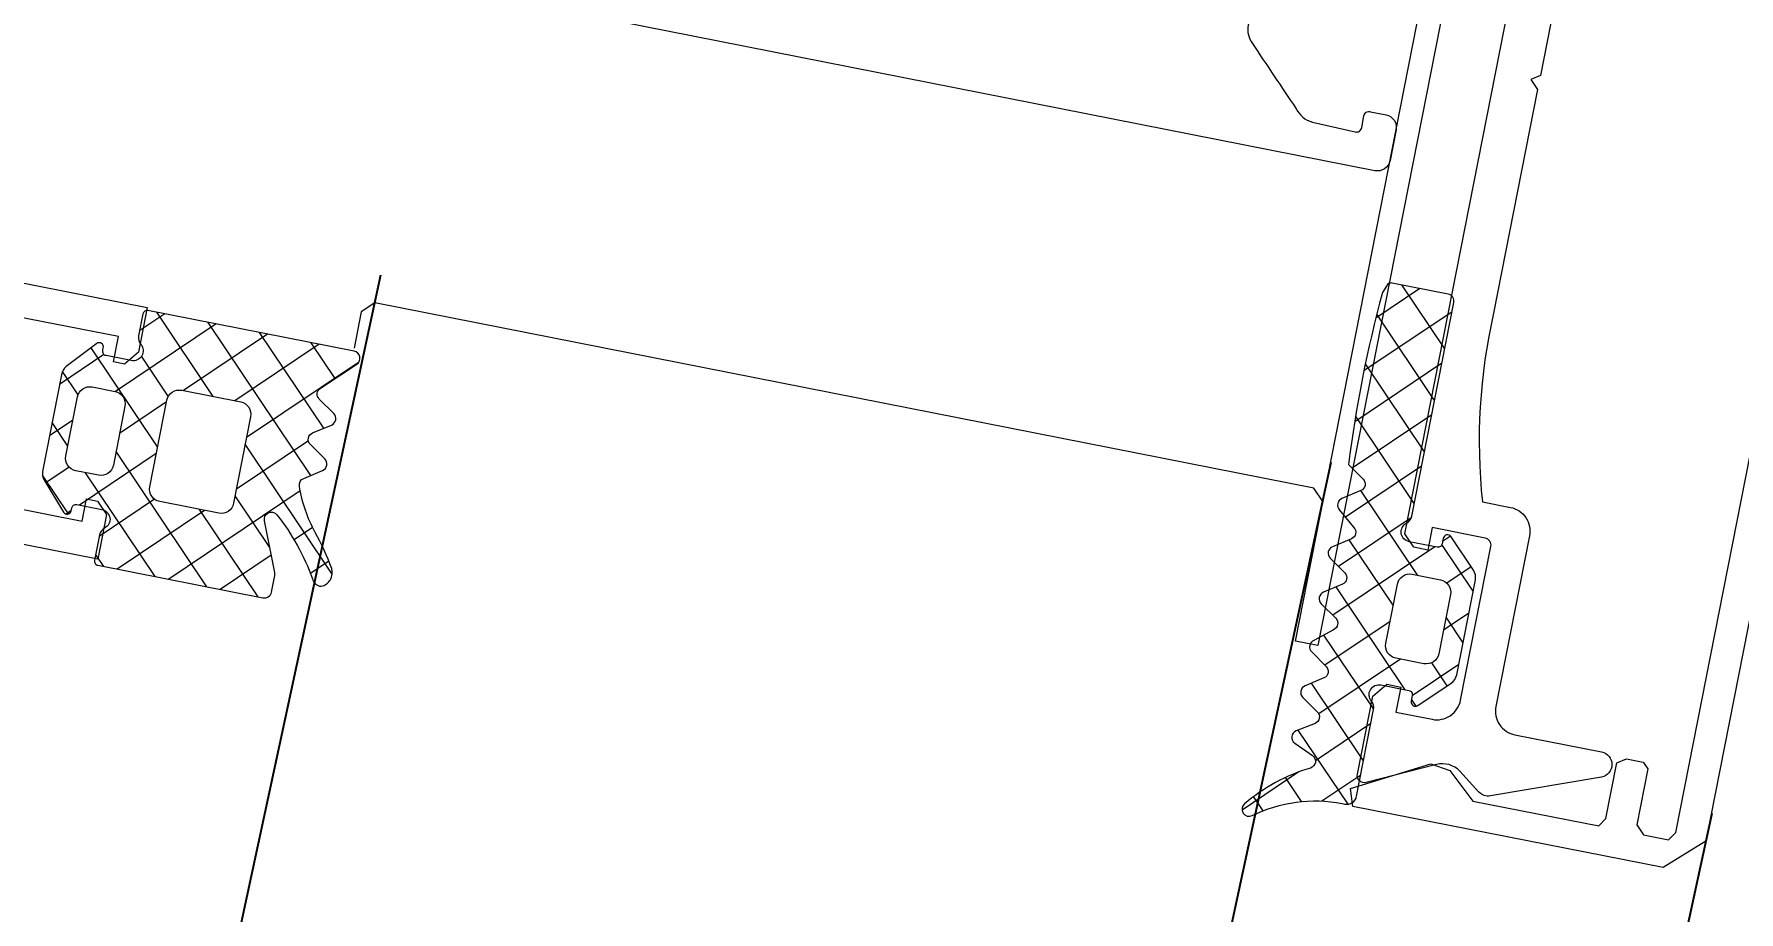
# Model space of a CAD drawing. Header units: millimetres. Extents: x -8417289 to 9420486, y 0 to 166066.
# Drawn here: x -187603.1 to -187530.2, y 114772.3 to 114809.9 of the extents above; entities that cross this region are included whole.
import ezdxf
from ezdxf import colors
from ezdxf.entities.mleader import LeaderData, LeaderLine
from ezdxf.math import Vec2, Vec3

# ---------------------------------------------------------------- set-up
doc = ezdxf.new("R2010")
doc.units = ezdxf.units.MM
doc.header["$MEASUREMENT"] = 0
doc.layers.get('0').update_dxf_attribs({"color": 250, "lineweight": 9})
for name, color, linetype, lineweight in [('_АР ТЕКСТ', 250, 'Continuous', 25), ('АР_Перегородки витражные', 152, 'Continuous', 13), ('АР_Размеры дверей', 15, 'Continuous', 0), ('АР_Сущ Несущая стена', 216, 'Continuous', 30), ('АР_Штриховка кирпич', 250, 'Continuous', 9)]:
    doc.layers.add(name, color=color, linetype=linetype, lineweight=lineweight)
for name, color, linetype in [('Тонкая', 7, 'Continuous'), ('ТХ_привязки ЭО', 96, 'Continuous'), ('ТХ_привязки_ВК', 174, 'Continuous')]:
    doc.layers.add(name, color=color, linetype=linetype)
doc.layers.add('ТХ_Задание КР', color=7, linetype='Continuous', true_color=0x9a5430)
doc.layers.get('АР_Размеры дверей').off()
doc.styles.add('ISOCPEUR', font='isocpeur.TTF')
doc.styles.add('ГОСТ 2.304', font='isocpeur.TTF', dxfattribs={"width": 0.7})

# ---------------------------------------------------------------- blocks, each defined once
blk = doc.blocks.new('_DotSmall')
at = {"color": 0, "linetype": 'ByBlock', "const_width": 0.5}
blk.add_lwpolyline([(-0.0625, 0, 1), (0.0625, 0, 1)], format="xyb", close=True, dxfattribs=at)
blk = doc.blocks.new('стойка витр.')
h = blk.add_hatch()
h.set_pattern_fill('ANSI37', scale=0.5, angle=-69.23283665521843)
h.set_pattern_definition([(335.7671633447816, (-69115.31625940584, 318510.9409690977), (0.6515825639889636, 1.447617495164233), []), (65.76716334478155, (-69115.31625940584, 318510.9409690977), (-1.447617495164233, 0.6515825639889636), [])])
edge = h.paths.add_edge_path()
edge.add_line((-7.614656875375658, -25.62993601259222), (-7.273265914729564, -26.53020796886267))
edge.add_arc((-7.672138333263274, -26.68151659366696), 0.4266069692434679, -30.765631391378577, 20.77378547182468, ccw=False)
edge.add_arc((-6.938850257283542, -27.11794408495156), 0.4267278803339729, 149.2463648056786, 290.7703475873838)
edge.add_line((-6.787522688187892, -27.51693863464607), (-5.761497533734655, -27.12786096686614))
edge.add_arc((-5.826270069284272, -26.95688741173914), 0.1828317202082013, 290.7489596719217, 380.7853669983573)
edge.add_line((-5.655337706935825, -26.89200624793739), (-5.698566115868744, -26.77800989551906))
edge.add_arc((-5.527559815348082, -26.71316091253391), 0.1828894349380834, 65.75635340077491, 200.7677215485159, ccw=False)
edge.add_line((-5.452462167653721, -26.54640093915077), (-3.994188920449233, -27.29736676610628))
edge.add_arc((-4.339684557994865, -27.83227055815794), 0.6367804192296694, 19.809448943918426, 57.14148607166612, ccw=False)
edge.add_line((-3.740585688123247, -27.61647007986176), (-2.270775810728082, -31.49246202532231))
edge.add_arc((-2.862326952422118, -31.72816639327794), 0.6367804192285443, -15.60715938413449, 21.72487774361298, ccw=False)
edge.add_line((-2.249025291763246, -31.89948590572749), (-2.842686385673005, -33.42856309223862))
edge.add_arc((-3.009474684396633, -33.35352837480535), 0.1828894349365558, 200.7666051236535, 335.7779732896313, ccw=False)
edge.add_line((-3.180482248484623, -33.41837402567035), (-3.223710657359334, -33.30437767335388))
edge.add_arc((-3.394684212462365, -33.36915020895407), 0.1828317202037067, 20.74895968940122, 110.7853670142414)
edge.add_line((-3.459565376309911, -33.19821784662781), (-4.485590530792251, -33.58729551440774))
edge.add_arc((-4.334307311281267, -33.98630688185023), 0.4267278803335083, 110.7639791032461, 252.2879618854569)
edge.add_arc((-4.593835025358378, -34.79921876089735), 0.4266069692128739, 20.760541213745626, 72.2999580801698, ccw=False)
edge.add_line((-4.194927641627146, -34.64800234186259), (-3.805871961842058, -35.67396951244882))
edge.add_arc((-3.976804324152614, -35.73885067632053), 0.1828317201976034, -69.25104032001241, 20.78536702306718, ccw=False)
edge.add_line((-3.912031788582681, -35.9098242314285), (-10.63804850899032, -38.46038830642647))
edge.add_arc((-10.76198657700206, -38.18099989774544), 0.3056444463879536, 200.8460379983515, 293.92230867425997, ccw=False)
edge.add_line((-11.04762355046114, -38.2897659172595), (-11.3069940036512, -37.6057878035499))
edge.add_arc((-11.02280217192234, -37.49789568213767), 0.3039830703908278, 175.7219656777917, 200.7890354028728, ccw=False)
edge.add_line((-11.32593828623067, -37.47521963119652), (-11.26283276302274, -35.23454482450325))
edge.add_arc((-11.5667631736687, -35.21197449929495), 0.3047673113958011, 355.7529257944983, 510.3971654946409)
edge.add_arc((-3.085478140807247, -39.81161386289363), 9.95296756819478, 151.493160172311, 169.5799937381118)
edge.add_arc((-13.27454869620142, -38.00608067109534), 0.4002801790508524, 282.30928711923883, 359.2250395672268, ccw=False)
edge.add_arc((-13.15914824141406, -37.79549114656839), 0.6024183835459826, 172.8865217206561, 267.13931994465963, ccw=False)
edge.add_arc((-2.924576102079248, -39.73891867786803), 11.01872594919693, 160.6453850739864, 169.4469810176308, ccw=False)
edge.add_arc((-19.07760885644255, -34.09585671602533), 6.091684827120307, 340.9199566399376, 360.7754221413588)
edge.add_arc((-13.29124725463213, -34.01305259408502), 0.3047655738143686, 359.9316076928689, 436.4302022680961)
edge.add_line((-13.21974018984474, -33.71679460741143), (-14.0766899229202, -33.52020163946145))
edge.add_arc((-14.00514734915965, -33.22393144415915), 0.3047857747414494, 145.1100748207506, 256.424251871352, ccw=False)
edge.add_line((-14.2551486332959, -33.04959347808472), (-13.74402617113083, -32.33421562775766))
edge.add_arc((-13.99402745527389, -32.1598776616858), 0.3047857747455562, 325.1100748218798, 436.4242518702226)
edge.add_line((-13.92248488150653, -31.86360746638093), (-14.7794566025841, -31.6669565144839))
edge.add_arc((-14.7079140287954, -31.37068631918638), 0.3047857747434108, 145.1100748199116, 256.4242518659954, ccw=False)
edge.add_line((-14.95791531293071, -31.19634835310717), (-14.44679285076563, -30.48097050278011))
edge.add_arc((-14.69684457899481, -30.30662212908397), 0.3048331054870662, 325.1138936033488, 425.7589859189499)
edge.add_line((-14.57168746687239, -30.0286672415823), (-16.28069433249766, -29.27720980550657))
edge.add_arc((-16.15556139849932, -28.99925320327871), 0.3048247429148342, 110.79403674408451, 245.7632621299588, ccw=False)
edge.add_line((-16.26377712844987, -28.71428394233226), (-7.850470401957864, -25.52388481301023))
edge.add_arc((-7.785589238115906, -25.69481717533219), 0.1828317201977073, 20.785366643697614, 110.7853670130821, ccw=False)
edge = h.paths.add_edge_path(flags=16)
edge.add_line((-3.343847721320344, -31.0696095920357), (-4.256775251385989, -28.66215553430811))
edge.add_arc((-4.763091039367282, -28.8541548874382), 0.5414973949720253, 20.7671633452251, 110.7671633452251)
edge.add_line((-4.955090392497368, -28.34783909945691), (-5.880512773175724, -28.69876731990371))
edge.add_arc((-5.68851342006019, -29.20508310789228), 0.5414973949736688, 110.7671633435124, 200.7671633435124)
edge.add_line((-6.194829208048759, -29.39708246100781), (-5.281901677954011, -31.8045365187354))
edge.add_arc((-4.775585889972717, -31.61253716560532), 0.5414973949720253, 200.7671633452251, 290.7671633452251)
edge.add_line((-4.583586536842631, -32.11885295358661), (-3.658164156164275, -31.76792473313981))
edge.add_arc((-3.850163509294362, -31.26160894516579), 0.541497394965222, 290.7671633454981, 380.7671633454981)
edge = h.paths.add_edge_path(flags=16)
edge.add_line((-6.665125275787432, -32.97088079506648), (-8.003619441966293, -29.4411776089255))
edge.add_arc((-8.509935229947587, -29.63317696205559), 0.5414973949720253, 20.7671633452251, 110.7671633452251)
edge.add_line((-8.701934583077673, -29.12686117407429), (-11.1093675273587, -30.03978069775621))
edge.add_arc((-10.91736817424317, -30.54609648574478), 0.5414973949736688, 110.7671633435124, 200.7671633435124)
edge.add_line((-11.42368396223173, -30.73809583886032), (-10.08518979602377, -34.2677990250013))
edge.add_arc((-9.578874008042476, -34.07579967187121), 0.5414973949720253, 200.7671633452251, 290.7671633452251)
edge.add_line((-9.38687465491239, -34.5821154598525), (-6.979441710631363, -33.66919593617058))
edge.add_arc((-7.171441063761449, -33.16288014819656), 0.541497394965222, 290.7671633454981, 380.7671633454981)
h = blk.add_hatch()
h.set_pattern_fill('ANSI37', scale=0.5, angle=-69.23283665521843)
h.set_pattern_definition([(335.7671633447816, (-69115.91679156918, 318510.7132420751), (0.6515825639889636, 1.447617495164233), []), (65.76716334478155, (-69115.91679156918, 318510.7132420751), (-1.447617495164233, 0.6515825639889636), [])])
edge = h.paths.add_edge_path()
edge.add_arc((-61.4231846681505, -46.18171078326122), 0.5487303657935584, 155.7657062155241, 200.7671633447816)
edge.add_line((-61.92355794899049, -45.95647403381008), (-61.2158101547102, -44.38418138318229))
edge.add_arc((-61.04906058835331, -44.45924160668073), 0.1828645893715156, 20.76716334478156, 155.7657062155241)
edge.add_line((-60.87807688978501, -44.39440310015198), (-60.79158864807687, -44.62247867199039))
edge.add_arc((-60.62063568932354, -44.55765182228788), 0.1828317201998032, 200.7671633447816, 290.7671633447816)
edge.add_line((-60.55580883962102, -44.72860478100483), (-59.41573388126562, -44.29627843504568))
edge.add_arc((-59.56703588945675, -43.89728440591716), 0.4267183308264255, -69.23283665521843, 72.29363907948373)
edge.add_arc((-59.30747769982554, -43.08429274379887), 0.4267017864716978, 200.7671633447816, 252.293639079486)
edge.add_line((-59.70645626049372, -43.23558888620755), (-63.00984306025202, -34.52432573194528))
edge.add_arc((-62.72490235927398, -34.41627373836673), 0.3047399585219917, 110.7671633447816, 200.7671633447816)
edge.add_line((-62.83295435277978, -34.13133303751965), (-60.55276270053582, -33.26666451912024))
edge.add_arc((-60.44481104638544, -33.55134061801073), 0.3044569814295733, 76.40287424864536, 110.7671633447816)
edge.add_line((-60.3732352333609, -33.25541671472456), (-60.07017099490622, -33.59351893464918))
edge.add_arc((-108.2133039044274, -55.86215009907028), 53.04387976268197, 16.71140087810911, 24.82292581145404)
edge.add_line((-57.40971669906867, -40.60932389061054), (-57.92081016927841, -41.32469074693654))
edge.add_arc((-57.67080742027611, -41.49902445886983), 0.304784542952794, 145.110888314415, 256.4234383751481)
edge.add_line((-57.74235391136608, -41.79529244099831), (-56.88543317024596, -41.99189640294935))
edge.add_arc((-56.95697966133594, -42.28816438507783), 0.304784542952794, -34.8891116855724, 76.4234383751481)
edge.add_line((-56.70697691233363, -42.46249809701112), (-57.17481998566655, -43.29191928954242))
edge.add_arc((-56.92481723669334, -43.46625300146843), 0.304784542952794, 145.1108883144276, 256.4234383751481)
edge.add_line((-56.99636372778332, -43.76252098359691), (-56.1394429866632, -43.95912494554796))
edge.add_arc((-56.21098947775317, -44.25539292764006), 0.3047845429175452, -34.88911168634446, 76.4234383742182)
edge.add_line((-55.96098672877997, -44.42972663955879), (-56.47208019898972, -45.14509349588479))
edge.add_arc((-56.22207744998741, -45.31942720781808), 0.304784542952794, 145.110888314415, 256.4234383752311)
edge.add_line((-56.29362394107739, -45.61569518994656), (-55.43668121195515, -45.81235713578644))
edge.add_arc((-55.50822770304512, -46.10862511790765), 0.3047845429466369, -34.88911168643649, 76.42343837776687)
edge.add_line((-55.25822495407192, -46.28295882984094), (-55.76931842428166, -46.99832568616694))
edge.add_arc((-55.51931567527936, -47.17265939811477), 0.3047845429466368, 145.1108883110316, 256.4234383751786)
edge.add_line((-55.59086216636933, -47.46892738023598), (-54.69071301640361, -47.77952769444528))
edge.add_arc((-54.76225950749358, -48.07579567657376), 0.304784542952794, -34.88911168566796, 76.42343837513553)
edge.add_line((-54.51225675849128, -48.25012938850705), (-55.0233282406989, -48.96555422872189))
edge.add_arc((-54.7733254917257, -49.13988794066245), 0.3047845429466368, 145.1108883109486, 256.4234383751578)
edge.add_line((-54.84487198281568, -49.43615592278366), (-53.98795124169555, -49.6327598847347))
edge.add_arc((-54.05949773284374, -49.92902786688501), 0.3047845429818857, -34.88911169317796, 76.42343837111807)
edge.add_line((-53.80949498384143, -50.10336157886923), (-54.32058845405118, -50.81872843519523))
edge.add_arc((-54.07058570504887, -50.99306214712851), 0.3047845429527939, 145.110888314415, 256.4234383750821)
edge.add_line((-54.14213219613885, -51.289330129257), (-53.29055360303028, -51.47184183257195))
edge.add_arc((-53.362076024001, -51.76811134383752), 0.3047803799531579, -43.67508993618791, 76.42790436632716)
edge.add_line((-53.141638296569, -51.97858292939782), (-53.80995652789716, -52.62318184232572))
edge.add_arc((-53.58948976171087, -52.83365406201483), 0.304801821276656, 136.3285933989482, 262.747126980386)
edge.add_arc((-54.63612651554286, -61.05759711530845), 7.985474883734515, 59.5860415328172, 82.74712698038475)
edge.add_arc((-50.74783774605021, -54.43386708250182), 0.3048115604497932, 253.2910110232634, 419.5860415328165)
edge.add_arc((-52.57053616183111, -60.50577614369104), 6.03477116777137, 73.29101102326332, 110.7671633447816)
edge.add_line((-54.71029190413537, -54.86308986830409), (-54.82445022999309, -54.90637969896488))
edge.add_arc((-54.97574411131791, -54.50740710097307), 0.4266954176128115, 200.7671633447816, 290.7671633447816)
edge.add_line((-55.37471671431558, -54.65870098416781), (-56.71485841512913, -51.12465313347639))
edge.add_arc((-56.31587985443184, -50.97335699107498), 0.4267017864716978, 149.2366398299847, 200.7671633447816)
edge.add_arc((-57.04912318740389, -50.53689152278093), 0.4266140358978636, -30.76336017001563, 40.01429570365114)
edge.add_arc((-57.04924751253566, -50.53686138928606), 0.4266898917694475, 40.00046259028549, 110.7671633447816)
edge.add_line((-57.20053943697712, -50.13789395169442), (-58.34061702035251, -50.57022129308461))
edge.add_arc((-58.27579017065, -50.74117425180884), 0.1828317201998032, 110.7671633447816, 200.7671633447816)
edge.add_line((-58.44674312937423, -50.80600110151136), (-58.36025488766609, -51.03407667334977))
edge.add_arc((-58.5312385862635, -51.09891517987853), 0.1828645893715156, 245.768620474039, 380.7671633447816)
edge.add_line((-58.60629032819998, -51.26566856380668), (-60.17861897521652, -50.55800074261788))
edge.add_arc((-59.95340767674497, -50.05761600615369), 0.5487303657759914, 200.7671633447816, 245.768620474038)
edge.add_line((-60.46648650063435, -50.25217996134597), (-61.93626349206897, -46.37627473846078))
edge = h.paths.add_edge_path(flags=16)
edge.add_arc((-59.3589242202288, -49.0410722918532), 0.5414973949664272, 200.7671633447816, 290.7671633447816)
edge.add_line((-60.77816753828665, -46.82561758724478), (-59.8652400081919, -49.23307164497237))
edge.add_arc((-60.27185175029445, -46.63361823412561), 0.5414973949664272, 110.7671633447816, 200.7671633447816)
edge.add_line((-59.31039323387085, -45.68990118378861), (-60.46385110344272, -46.12730244614795))
edge.add_arc((-59.11839388072258, -46.19621697176626), 0.5414973949664272, 20.76716334478156, 110.7671633447816)
edge.add_line((-57.69915056266473, -48.4116716763674), (-58.61207809275948, -46.00421761863981))
edge.add_arc((-58.20546635065693, -48.60367102949385), 0.5414973949664272, -69.23283665521843, 20.76716334478156)
edge.add_line((-59.16692486710963, -49.54738807983085), (-58.01346699753776, -49.10998681747151))
at = {"lineweight": 0, "ltscale": 100, "transparency": 33554687}
for points in [[(-2.258247086545452, -23.27287612311193), (-7.844300284108613, -25.39115610946465), (-7.152623754285742, -27.21515572990756), (-6.480474312818842, -27.61228183979256), (-6.024430919787847, -27.43934621633525), (-6.413508587575052, -26.41332106186019), (-1.739484192192322, -24.64089033441996)], [(1.113700732850702, -32.16493950470613), (-3.560323662532028, -33.93737023214635), (-3.906150933442404, -33.02539941386931), (-4.3621943264734, -33.19833503732661), (-4.645266100153094, -33.82723408192396), (-3.953589570330223, -35.65123370236688), (88.61521743849153, -0.5483364844694734)], [(-91.4479567084054, -1.960141251613095), (-69.79711318280897, -59.05493725829001), (-67.79633972485317, -59.86096016635565), (-55.14222276612418, -55.06240889040782), (-55.17360051473952, -54.29197395897063), (-58.74284135404741, -53.81994964957266), (-59.49761640312499, -54.23655585793313), (-60.24856024209294, -55.69488708899735), (-65.37859903858043, -57.64024244590109), (-65.73629895772319, -57.38465222291416), (-66.6008891230158, -55.10466719327087), (-67.02936398953898, -55.00637070929224), (-67.71337109521846, -55.26575215648336), (-67.85490698204376, -55.58020167878567), (-66.99031681675115, -57.86018670842168), (-67.20262765098596, -58.33192996972502), (-68.22862381348386, -58.72099664351117), (-68.58632373265573, -58.46540642052423), (-90.15068845250062, -1.598661102303595)], [(-56.0608929025766, -41.98018508909445), (-55.7778211288678, -41.3512860444971), (-17.47126860445132, -26.8251079561378), (-16.84236955983215, -27.10817972981749), (-16.28037825660431, -28.59019029343472)]]:
    blk.add_lwpolyline(points, dxfattribs=at)
for points in [[(-71.78454054114991, -16.33338165576424), (-68.2828855071275, -25.56749207813118), (-67.85441064060433, -25.66578856210981), (-68.06674346281216, -26.13747383952432), (-64.60831683766446, -35.257587909633, -0.08279896819570452), (-62.79196445917478, -43.13942544953898), (-63.93198596592993, -43.57173152618634, 0.4143260923033303), (-64.53356650879141, -44.90831919242919), (-61.89652362803463, -51.86238660132221, -0.4143260923197836), (-62.49810417322442, -53.19897426147509), (-66.03213605380733, -54.539109906269, 0.8270430078467679), (-65.84594417811604, -55.60071914693981), (-61.02268547978019, -55.59720897083025, 0.2496293600316565), (-60.5639567229955, -55.36182965500484), (-59.91132736596046, -54.3320132763838, -0.2673491356416615), (-58.97583718542592, -53.89078178507043), (-55.8782996214868, -54.15051325823879, 0.5512236456822476), (-55.5684323037276, -53.73866745794658), (-56.77889371593483, -50.54659564225585), (-57.45105016132584, -50.14953851031169), (-58.02103192274808, -50.36568055463431), (-57.63195425496087, -51.39170570910937), (-59.11396481856355, -51.95369701235177, -0.4143260923197838), (-60.45053247085889, -51.35207201584126), (-62.82818291042349, -45.08204070453939, -0.414362099391309), (-62.65124893639586, -44.68894855178223), (-60.48523126714281, -43.867575801356), (-60.13938200823031, -44.77960460352188), (-59.56940024680807, -44.56346255919925), (-59.28629948117305, -43.93455252060812), (-73.55412178576807, -6.30930235532287)], [(-59.94503853938659, -19.40384657128016, -1.575399656426527e-05), (-56.87977393603069, -20.78551547546522, -0.4398191101055806), (-56.36006749374792, -22.15601788895583, -1.575399656426528e-05), (-57.73845635901671, -25.2227588602982, -0.2080566110632873), (-58.32981322327396, -25.9019745689875), (-60.05946139091975, -26.62167684709857, -0.4411110715409258), (-60.37391091321479, -26.48014096025872), (-60.5532914591895, -26.00710185356729, 0.4925517741577297), (-60.86130306290579, -25.88263065828505), (-61.49479665214312, -26.12285694043385, 0.410627156480438), (-61.80683951149695, -26.82793655114801), (-61.3313050311408, -28.08195439658448, 0.4143255057077639), (-60.62370682114852, -28.40042247599195), (-29.6323624739598, -16.64818975485105, 0.5239329190821609)]]:
    blk.add_lwpolyline(points, format="xyb", dxfattribs=at)
blk.add_lwpolyline([(-72.91737339223619, -0.2793946658493951), (-54.81141330953687, -48.02608389785019), (-53.89938450735644, -47.68023463893769), (-72.00534459005576, 0.06645459306309931)], close=True)
at = {"color": 7, "lineweight": 0, "ltscale": 100, "transparency": 33554687}
for points in [[(-7.614656875375658, -25.62993601259222), (-7.273265914729564, -26.53020796886267, -0.2287523810762611), (-7.305569090007339, -26.89973780277796, 0.7101639231358212), (-6.787522688187892, -27.51693863464607), (-5.761497533734655, -27.12786096686614, 0.4143996870914876), (-5.655337706935825, -26.89200624793739), (-5.698566115868744, -26.77800989551906, -0.6682503890445888), (-5.452462167653721, -26.54640093915077), (-3.994188920449233, -27.29736676610628, -0.1643479059441302), (-3.740585688123247, -27.61647007986176), (-2.270775810728082, -31.49246202532231, -0.1643479059441302), (-2.249025291763246, -31.89948590572749), (-2.842686385673005, -33.42856309223862, -0.6682503891596868), (-3.180482248484623, -33.41837402567035), (-3.223710657359334, -33.30437767335388, 0.4143996870833266), (-3.459565376309911, -33.19821784662781), (-4.485590530792251, -33.58729551440774, 0.7101639231391418), (-4.464132105349563, -34.39280682858953, -0.2287523810910513), (-4.194927641627146, -34.64800234186259), (-3.805871961842058, -35.67396951244882, -0.4143996871765861), (-3.912031788582681, -35.9098242314285), (-10.63804850899032, -38.46038830642647, -0.4300281847644905), (-11.04762355046114, -38.2897659172595), (-11.3069940036512, -37.6057878035499, -0.1098139781175365), (-11.32593828623067, -37.47521963119652), (-11.26283276302274, -35.23454482450325, 0.8000358277039689), (-11.83174935798161, -35.06142405519495, 0.07908294790216032), (-12.87430513065192, -38.01149454006372, -0.3488032577412263), (-13.18921346374555, -38.39715882165183, -0.4361245879823007), (-13.75692971088574, -37.72089072036033, -0.03842309887939363), (-13.32058396766661, -36.08715992321959, 0.08685322061285544), (-12.98648189794039, -34.01341638380836, 0.3467629046601076), (-13.21974018984474, -33.71679460741143), (-14.0766899229202, -33.52020163946145, -0.5278770357902526), (-14.2551486332959, -33.04959347808472), (-13.74402617113083, -32.33421562775766, 0.5278770357776507), (-13.92248488150653, -31.86360746638093), (-14.7794566025841, -31.6669565144839, -0.5278770357650493), (-14.95791531293071, -31.19634835310717), (-14.44679285076563, -30.48097050278011, 0.4697389635461835), (-14.57168746687239, -30.0286672415823), (-16.28069433249766, -29.27720980550657, -0.667984424932516), (-16.26377712844987, -28.71428394233226), (-7.850470401957864, -25.52388481301023, -0.4142135642613711)], [(-53.29055360303028, -51.47184183257923, -0.5779496213016146), (-53.141638296569, -51.97858292939782), (-53.80995652789716, -52.62318184232572, 0.615333828900983), (-53.62795459362678, -53.13601908472629, -0.1014034095220688), (-50.59355139863328, -54.17098724229436, -0.8870851218243345), (-50.83548992767464, -54.72580403192842, 0.1649969122064492), (-54.71037595931557, -54.86312174275372), (-54.82437231158838, -54.90635015161388, -0.4143043114941015), (-55.37473404189222, -54.65865529014263), (-56.71485869266326, -51.12465240150777, -0.2286961432583318), (-56.6825516007957, -50.75512261017138, 0.3190489133936659), (-56.72238630641368, -50.26258777469775, 0.3190018552396916), (-57.20057019143132, -50.1379056140504), (-58.34056270623114, -50.57020069668943, 0.4143996870833266), (-58.44672253300087, -50.80605541561818), (-58.36026571528055, -51.03404812018562, -0.6683385997492722), (-58.60634048073553, -51.26564599134144), (-60.17864607612137, -50.55798854513705, -0.1988829373258806), (-60.46647005763953, -50.25222332264093), (-61.93627993503469, -46.37623137718037, -0.1988829373551211), (-61.92357014780282, -45.95650113405281), (-61.21583272970747, -44.38423153456097, -0.6683385997492723), (-60.87806606217055, -44.39443165331613), (-60.79160924445023, -44.62242435788357, 0.4143996870833266), (-60.55575452549965, -44.72858418460964), (-59.41576201069984, -44.29628910197061, 0.7102015621310012), (-59.43724861560622, -43.49078250258754, -0.2286961432583318), (-59.70645598293049, -43.23558961817616), (-63.00981577733182, -34.52439767894975, -0.414362099440266), (-62.83288180333329, -34.13130552614166), (-60.55286778177833, -33.26670436685527, -0.1511707915363169), (-60.3732352333609, -33.25541671472456), (-60.07017099493532, -33.59351893464918, -0.03540799054371244), (-57.40971669906867, -40.60932389061054), (-57.92081016927841, -41.32469074693654, 0.527867958552825), (-57.74235391136608, -41.79529244099831), (-56.88543317024596, -41.99189640294935, -0.5278679585528249), (-56.70697691233363, -42.46249809701112), (-57.17481998566655, -43.29191928953514, 0.527867958552825), (-56.99636372778332, -43.76252098359691), (-56.1394429866632, -43.95912494554796, -0.5278679585528249), (-55.96098672877997, -44.42972663955879), (-56.47208019898972, -45.14509349588479, 0.527867958552825), (-56.29362394107739, -45.61569518994656), (-55.43668121195515, -45.81235713578644, -0.5278679585717272), (-55.25822495407192, -46.28295882984094), (-55.76931842428166, -46.99832568616694, 0.5278679585717273), (-55.59086216636933, -47.46892738023598), (-54.69071301640361, -47.77952769444528, -0.5278679585528249), (-54.51225675849128, -48.25012938850705), (-55.02332824072801, -48.96555422872189, 0.5278679585717273), (-54.84487198281568, -49.43615592278366), (-53.98795124169555, -49.6327598847347, -0.5278679585717272), (-53.80949498384143, -50.10336157886923), (-54.32058845405118, -50.81872843519523, 0.5278679585528251), (-54.14213219613885, -51.289330129257)]]:
    blk.add_lwpolyline(points, format="xyb", close=True, dxfattribs=at)
at = {"color": 7}
for points in [[(-3.343847721320344, -31.0696095920357), (-4.256775251385989, -28.66215553430811, 0.414213562373095), (-4.955090392497368, -28.34783909945691), (-5.880512773175724, -28.69876731990371, 0.414213562373095), (-6.194829208048759, -29.39708246100781), (-5.281901677954011, -31.8045365187354, 0.414213562373095), (-4.583586536842631, -32.11885295358661), (-3.658164156164275, -31.76792473313981, 0.414213562373095)], [(-6.665125275787432, -32.97088079506648), (-8.003619441966293, -29.4411776089255, 0.414213562373095), (-8.701934583077673, -29.12686117407429), (-11.1093675273587, -30.03978069775621, 0.414213562373095), (-11.42368396223173, -30.73809583886032), (-10.08518979602377, -34.2677990250013, 0.414213562373095), (-9.38687465491239, -34.5821154598525), (-6.979441710631363, -33.66919593617058, 0.414213562373095)], [(-57.69915056266473, -48.4116716763674), (-58.61207809275948, -46.00421761863981, 0.414213562373095), (-59.31039323387085, -45.68990118378861), (-60.46385110341362, -46.12730244614795, 0.414213562373095), (-60.77816753828665, -46.82561758724478), (-59.8652400081919, -49.23307164497237, 0.414213562373095), (-59.16692486710963, -49.54738807983085), (-58.01346699753776, -49.10998681747151, 0.414213562373095)]]:
    blk.add_lwpolyline(points, format="xyb", close=True, dxfattribs=at)
blk = doc.blocks.new('A$Cf7573d2c')
at = {"layer": 'АР_Перегородки витражные', "rotation": 80.28340479355269}
blk.add_blockref('стойка витр.', (29.17858439369593, -60.01344902928395), dxfattribs=at)
blk = doc.blocks.new('A$Cec9b444d')
at = {"layer": 'Тонкая', "color": 5, "ltscale": 100}
for p, q in [((6208.049528553656, 164.6421001279019), (6645.630299936541, 2198.914641495406)), ((6249.996248184336, 163.0875425020206), (6686.304259584493, 2190.900488320234)), ((6269.353761782233, 163.5757561542906), (6702.606638882945, 2175.883082539293))]:
    blk.add_line(p, q, dxfattribs=at)
at = {"color": 241, "ltscale": 100, "true_color": 0xf7abae, "xscale": -1, "rotation": 89.90413134762046}
blk.add_blockref('A$Cf7573d2c', (6563.698240449916, 2250.519506825216), dxfattribs=at)
blk = doc.blocks.new('_None')
blk = doc.blocks.new('_Dot')
at = {"color": 0, "linetype": 'ByBlock', "lineweight": -2}
blk.add_line((-0.5, 0), (-1, 0), dxfattribs=at)
at = {"color": 0, "linetype": 'ByBlock', "const_width": 0.5}
blk.add_lwpolyline([(-0.25, 0, 1), (0.25, 0, 1)], format="xyb", close=True, dxfattribs=at)

msp = doc.modelspace()

# ---------------------------------------------------------------- hatches: boundary and pattern name
at = {"layer": 'АР_Штриховка кирпич', "ltscale": 100}
h = msp.add_hatch(dxfattribs=at)
h.set_pattern_fill('ANSI32', color=256, scale=500)
h.set_pattern_definition([(45, (-1163613.565164257, 164426.8594320829), (-132.5825214724777, 132.5825214724777), []), (45, (-1163525.176816757, 164426.8594320829), (-132.5825214724777, 132.5825214724777), [])])
edge = h.paths.add_edge_path()
edge.add_line((-187128.9151109827, 115850.6824583481), (-187998.915110983, 115850.6824583513))
edge.add_arc((-1342166.519582912, 115380.6824574551), 1154167.700168599, -0.023331979451882034, 0.02333197954061461, ccw=False)
edge.add_line((-187998.9151109822, 114910.6824583457), (-187514.5558780206, 114910.6824583331))
edge.add_line((-187514.5558780206, 114910.6824583331), (-187514.5558780202, 115210.6824583402))
edge.add_line((-187514.5558780202, 115210.6824583402), (-187128.9151109827, 115210.6824583525))
edge.add_line((-187128.9151109827, 115210.6824583525), (-187128.9151109827, 115850.6824583481))

# ---------------------------------------------------------------- linework, layer by layer
at = {"layer": 'АР_Сущ Несущая стена', "lineweight": 18, "ltscale": 100}
msp.add_arc((-197116.3547424845, 115484.5892881857), 9778.654617052323, 272.5925479651556, 356.6353913736798, dxfattribs=at)

# ---------------------------------------------------------------- block references
at = {"layer": 'АР_Размеры дверей', "ltscale": 100}
msp.add_blockref('A$Cec9b444d', (-194233.915110983, 112600.6824583525), dxfattribs=at)

# ---------------------------------------------------------------- leaders
at = {"layer": '_АР ТЕКСТ'}
ml = msp.add_multileader_mtext('Standard', dxfattribs=at)
ml.set_content('{\\W0.8;-2,550}', color=256, style='ISOCPEUR')
ml.set_leader_properties(color=256, linetype='Continuous', lineweight=-1)
ml.set_arrow_properties(name='DOTSMALL')
ml.build(insert=Vec2(0, 0))
ml.multileader.update_dxf_attribs({"has_text_frame": 1, "text_left_attachment_type": 4, "text_right_attachment_type": 4, "dogleg_length": 100, "arrow_head_size": 180})
ctx = ml.context
ctx.base_point, ctx.char_height, ctx.arrow_head_size, ctx.landing_gap_size, ctx.plane_origin = Vec3(-302775.822290387, 123943.2638625839, -1.961751612303354), 250, 180, 50, Vec3(-302295.4889269536, 121699.245469789, -1.961751612303354)
ctx.left_attachment, ctx.right_attachment = 4, 4
notes = []
notes.append((ctx, [(0, (0, 0, 0), (0, 0), (1, 0), 1, [])]))
ctx.mtext.insert, ctx.mtext.width, ctx.mtext.defined_height, ctx.mtext.line_spacing_style, ctx.mtext.flow_direction = Vec3(-302725.822290387, 124276.5971959173, -1.961751612303354), 801.0864057841361, 330.709552927064, 2, 5
ml = msp.add_multileader_mtext('Standard', dxfattribs=at)
ml.set_content('{\\W0.8;-2,550}', color=256, style='ISOCPEUR')
ml.set_leader_properties(color=256, linetype='Continuous', lineweight=-1)
ml.set_arrow_properties(name='DOTSMALL')
ml.build(insert=Vec2(0, 0))
ml.multileader.update_dxf_attribs({"has_text_frame": 1, "text_left_attachment_type": 4, "text_right_attachment_type": 4, "dogleg_length": 100, "arrow_head_size": 180})
ctx = ml.context
ctx.base_point, ctx.char_height, ctx.arrow_head_size, ctx.landing_gap_size, ctx.plane_origin = Vec3(-314736.0148765142, 120073.2763382189, -1.961751612303354), 250, 180, 50, Vec3(-314255.6815130808, 117829.2579454239, -1.961751612303354)
ctx.left_attachment, ctx.right_attachment = 4, 4
notes.append((ctx, [(0, (0, 0, 0), (0, 0), (1, 0), 1, [])]))
ctx.mtext.insert, ctx.mtext.width, ctx.mtext.defined_height, ctx.mtext.line_spacing_style, ctx.mtext.flow_direction = Vec3(-314686.0148765142, 120406.6096715522, -1.961751612303354), 801.0864057841361, 330.709552927064, 2, 5
at = {"layer": 'ТХ_Задание КР', "color": 1, "ltscale": 100}
ml = msp.add_multileader_mtext('Standard', dxfattribs=at)
ml.set_content('\\pxsm1,qc;{\\C1;Зона усиления для настенного крепления фермы баскетбольной со щитом и кольцом \\Pна высоте от 2,8 до 3,8 м от УЧП}', color=7, style='ГОСТ 2.304')
ml.set_leader_properties(color=256, lineweight=25)
ml.build(insert=Vec2(0, 0))
ml.multileader.update_dxf_attribs({"text_left_attachment_type": 6, "text_right_attachment_type": 6, "dogleg_length": 150, "arrow_head_size": 225, "scale": 75})
ctx = ml.context
ctx.base_point, ctx.scale, ctx.char_height, ctx.arrow_head_size, ctx.landing_gap_size, ctx.plane_origin = Vec3(-162365.0479697743, 114061.3663136614), 75, 187.5, 225, 150, Vec3(-120203.2702965619, 95150.49773084704)
ctx.left_attachment, ctx.right_attachment, ctx.text_align_type = 6, 6, 2
notes.append((ctx, [(0, (1, 1, 0), (-162515.0479697743, 114061.3663136614), (1, 0), 150, [(1, [(-164222.1500003132, 115850.6824583525)], 0, [])])]))
ctx.mtext.insert, ctx.mtext.width, ctx.mtext.defined_height, ctx.mtext.alignment, ctx.mtext.line_spacing_factor, ctx.mtext.flow_direction = Vec3(-158179.1104697743, 114286.3663136614), 4494.3292305132, 2263.282723931537, 3, 0.8, 5
ml = msp.add_multileader_mtext('Standard', dxfattribs=at)
ml.set_content('\\pxsm1,qc;{\\C1;Зона усиления для настенного крепления стоек волейбольных на высоте от 0,5 до 3,0 м от УЧП}', color=7, style='ГОСТ 2.304')
ml.set_leader_properties(color=256, lineweight=25)
ml.build(insert=Vec2(0, 0))
ml.multileader.update_dxf_attribs({"text_left_attachment_type": 6, "text_right_attachment_type": 6, "dogleg_length": 150, "arrow_head_size": 225, "scale": 75})
ctx = ml.context
ctx.base_point, ctx.scale, ctx.char_height, ctx.arrow_head_size, ctx.landing_gap_size, ctx.plane_origin = Vec3(-168559.8298629019, 110283.0367589728), 75, 187.5, 225, 150, Vec3(-128258.1661100042, 94949.75131302682)
ctx.left_attachment, ctx.right_attachment, ctx.text_align_type = 6, 6, 1
notes.append((ctx, [(0, (1, 1, 0), (-168709.8298629019, 110283.0367589728), (1, 0), 150, [(1, [(-170258.9146127089, 115850.638063036)], 0, [])])]))
ctx.mtext.insert, ctx.mtext.width, ctx.mtext.defined_height, ctx.mtext.alignment, ctx.mtext.line_spacing_factor, ctx.mtext.flow_direction = Vec3(-166162.6652476453, 110508.0367589728), 4494.3292305132, 2263.282723931537, 2, 0.8, 5
ml = msp.add_multileader_mtext('Standard', dxfattribs=at)
ml.set_content('\\pxsm1,qc;{\\C1;Зона усиления для настенного крепления фермы баскетбольной со щитом и кольцом \\Pна высоте от 2,8 до 3,8 м от УЧП}', color=7, style='ГОСТ 2.304')
ml.set_leader_properties(color=256, lineweight=25)
ml.build(insert=Vec2(0, 0))
ml.multileader.update_dxf_attribs({"text_left_attachment_type": 6, "text_right_attachment_type": 6, "dogleg_length": 150, "arrow_head_size": 225, "scale": 75})
ctx = ml.context
ctx.base_point, ctx.scale, ctx.char_height, ctx.arrow_head_size, ctx.landing_gap_size, ctx.plane_origin = Vec3(-175039.8687490653, 113641.2414238458), 75, 187.5, 225, 150, Vec3(-132203.2702965619, 95150.49773084704)
ctx.left_attachment, ctx.right_attachment, ctx.text_align_type = 6, 6, 1
notes.append((ctx, [(0, (1, 1, 0), (-175189.8687490653, 113641.2414238458), (1, 0), 150, [(1, [(-176222.1500003132, 115849.8477719799)], 0, [])])]))
ctx.mtext.insert, ctx.mtext.width, ctx.mtext.defined_height, ctx.mtext.alignment, ctx.mtext.line_spacing_factor, ctx.mtext.flow_direction = Vec3(-172642.7041338087, 113866.2414238458), 4494.3292305132, 2263.282723931537, 2, 0.8, 5
ml = msp.add_multileader_mtext('Standard', dxfattribs=at)
ml.set_content('\\pxsm1,qc;{\\C1;Зона усиления для настенного крепления табло электронного на высоте 5,0м от УЧП}', color=7, style='ГОСТ 2.304')
ml.set_leader_properties(color=256, lineweight=25)
ml.build(insert=Vec2(0, 0))
ml.multileader.update_dxf_attribs({"text_left_attachment_type": 6, "text_right_attachment_type": 6, "dogleg_length": 150, "arrow_head_size": 225, "scale": 75})
ctx = ml.context
ctx.base_point, ctx.scale, ctx.char_height, ctx.arrow_head_size, ctx.landing_gap_size, ctx.plane_origin = Vec3(-169022.7920769965, 108470.9103196533), 75, 187.5, 225, 150, Vec3(-123635.7946177102, 93017.54080780555)
ctx.left_attachment, ctx.right_attachment, ctx.text_align_type = 6, 6, 1
notes.append((ctx, [(0, (1, 1, 0), (-169172.7920769965, 108470.9103196533), (1, 0), 150, [(1, [(-170593.5767180584, 115796.7638980248)], 0, [])])]))
ctx.mtext.insert, ctx.mtext.width, ctx.mtext.defined_height, ctx.mtext.alignment, ctx.mtext.line_spacing_factor, ctx.mtext.flow_direction = Vec3(-166625.6274617399, 108714.6603196533), 4494.3292305132, 2263.282723931537, 2, 0.8, 5
at = {"layer": 'ТХ_привязки ЭО'}
ml = msp.add_multileader_mtext('Standard', dxfattribs=at)
ml.set_content('\\A1;{\\fArial|b0|i0|c204|p34;Кабель из стены на Н-1200 \\A0;мм от УЧП\\A1; (\\fArial|b0|i0|c0|p34;L-1\\fArial|b0|i0|c204|p34;,0м)\\Pдля подкл. электросушителя для рук \\A0;(поз. У240):\\P- 1,0 кВт/220В/1Ф}', color=256, style='ISOCPEUR')
ml.set_leader_properties()
ml.set_arrow_properties(name='NONE')
ml.build(insert=Vec2(0, 0))
ml.multileader.update_dxf_attribs({"text_left_attachment_type": 6, "text_right_attachment_type": 6, "dogleg_length": 0.36})
ctx = ml.context
ctx.base_point, ctx.char_height, ctx.landing_gap_size, ctx.plane_origin = Vec3(-184426.6275398657, 110958.4589965534, 196.8315400125672), 200, 0, Vec3(-210059.7537417857, 105669.1129554624, 196.8315400125672)
ctx.left_attachment, ctx.right_attachment = 6, 6
notes.append((ctx, [(0, (1, 1, 0), (-184426.9875398657, 110958.4589965534, 196.8315400125672), (1, 0), 0.36, [(5, [(-193903.9146120228, 124575.6380630359, 196.8315400125672), (-190578.4270764709, 120133.3090615378, 196.8315400125672)], 0, [])])]))
ctx.mtext.insert, ctx.mtext.width, ctx.mtext.flow_direction = Vec3(-184426.6275398657, 111198.4589965534, 196.8315400125672), 6437.977942073427, 5
ml = msp.add_multileader_mtext('Standard', dxfattribs=at)
ml.set_content('{\\fArial|b0|i0|c204|p34;Розетка на Н-1800мм от УЧП\\Pдля подкл. доп. оборудования:\\P- 1х0.5кВт/220В/1Ф}', color=256, style='ISOCPEUR')
ml.set_leader_properties()
ml.set_arrow_properties(name='NONE')
ml.build(insert=Vec2(0, 0))
ml.multileader.update_dxf_attribs({"text_left_attachment_type": 6, "text_right_attachment_type": 6, "dogleg_length": 0.36})
ctx = ml.context
ctx.base_point, ctx.char_height, ctx.plane_origin = Vec3(-184544.9981249096, 113255.605827427, 196.8315400125672), 200, Vec3(-171651.7211231025, 104424.3021575013, 196.8315400125672)
ctx.left_attachment, ctx.right_attachment = 6, 6
notes.append((ctx, [(0, (1, 1, 0), (-184545.3581249096, 113255.605827427, 196.8315400125672), (1, 0), 0.36, [(0, [(-190331.362255816, 122852.3887809765, 196.8315400125672)], 0, [])])]))
ctx.mtext.insert, ctx.mtext.width, ctx.mtext.flow_direction = Vec3(-184542.9981249096, 113495.605827427, 196.8315400125672), 7036.069990096614, 5
ml = msp.add_multileader_mtext('Standard', dxfattribs=at)
ml.set_content('\\A1;{\\fArial|b0|i0|c204|p34;Кабель из стены на Н-1200 \\A0;мм от УЧП\\A1; (\\fArial|b0|i0|c0|p34;L-1\\fArial|b0|i0|c204|p34;,0м)\\Pдля подкл. электросушителя для рук \\A0;(поз. У240):\\P- 1,0 кВт/220В/1Ф}', color=256, style='ISOCPEUR')
ml.set_leader_properties()
ml.set_arrow_properties(name='NONE')
ml.build(insert=Vec2(0, 0))
ml.multileader.update_dxf_attribs({"text_left_attachment_type": 6, "text_right_attachment_type": 6, "dogleg_length": 0.36})
ctx = ml.context
ctx.base_point, ctx.char_height, ctx.landing_gap_size, ctx.plane_origin = Vec3(-184514.5, 107319, 196.8315400125672), 200, 0, Vec3(-210059.7537417857, 104422.6526754235, 196.8315400125672)
ctx.left_attachment, ctx.right_attachment = 6, 6
notes.append((ctx, [(0, (1, 1, 0), (-184514.86, 107319, 196.8315400125672), (1, 0), 0.36, [(3, [(-197213.9146120227, 120104.3604835001, 196.8315400125672)], 0, [])])]))
ctx.mtext.insert, ctx.mtext.width, ctx.mtext.flow_direction = Vec3(-184514.5, 107559, 196.8315400125672), 6437.977942073427, 5
ml = msp.add_multileader_mtext('Standard', dxfattribs=at)
ml.set_content('{\\fArial|b0|i0|c204|p34;Розетка на Н-1800мм от УЧП\\Pдля подкл. доп. оборудования:\\P- 1х0.5кВт/220В/1Ф}', color=256, style='ISOCPEUR')
ml.set_leader_properties()
ml.set_arrow_properties(name='NONE')
ml.build(insert=Vec2(0, 0))
ml.multileader.update_dxf_attribs({"text_left_attachment_type": 6, "text_right_attachment_type": 6, "dogleg_length": 0.36})
ctx = ml.context
ctx.base_point, ctx.char_height, ctx.plane_origin = Vec3(-184484.8840237493, 112167.7497420604, 196.8315400125672), 200, Vec3(-171418.3433073902, 109069.8105759756, 196.8315400125672)
ctx.left_attachment, ctx.right_attachment = 6, 6
notes.append((ctx, [(0, (1, 1, 0), (-184485.2440237493, 112167.7497420604, 196.8315400125672), (1, 0), 0.36, [(0, [(-188849.677723424, 118400.6774071056, 196.8315400125672)], 0, [])])]))
ctx.mtext.insert, ctx.mtext.width, ctx.mtext.flow_direction = Vec3(-184482.8840237493, 112407.7497420604, 196.8315400125672), 7036.069990096614, 5
ml = msp.add_multileader_mtext('Standard', dxfattribs=at)
ml.set_content('\\A1;{\\fArial|b0|i0|c204|p34;Кабель из стены на Н-1200 \\A0;мм от УЧП\\A1; (\\fArial|b0|i0|c0|p34;L-1\\fArial|b0|i0|c204|p34;,0м)\\Pдля подкл. электросушителя для рук \\A0;(поз. У240):\\P- 1,0 кВт/220В/1Ф}', color=256, style='ISOCPEUR')
ml.set_leader_properties()
ml.set_arrow_properties(name='NONE')
ml.build(insert=Vec2(0, 0))
ml.multileader.update_dxf_attribs({"text_left_attachment_type": 6, "text_right_attachment_type": 6, "dogleg_length": 0.36})
ctx = ml.context
ctx.base_point, ctx.char_height, ctx.landing_gap_size, ctx.plane_origin = Vec3(-184492.5, 106200, 196.8315400125672), 200, 0, Vec3(-210059.7537417857, 101783.4018863586, 196.8315400125672)
ctx.left_attachment, ctx.right_attachment = 6, 6
notes.append((ctx, [(0, (1, 1, 0), (-184492.86, 106200, 196.8315400125672), (1, 0), 0.36, [(3, [(-200033.914612023, 112600.6380630359, 196.8315400125672), (-199947.7190562301, 110550.8937897277, 196.8315400125672), (-200204.045045283, 118319.4951357523, 196.8315400125672), (-199643.9145311519, 118325.6380630362, 196.8315400125672)], 0, [])])]))
ctx.mtext.insert, ctx.mtext.width, ctx.mtext.flow_direction = Vec3(-184492.5, 106440, 196.8315400125672), 6437.977942073427, 5
ml = msp.add_multileader_mtext('Standard', dxfattribs=at)
ml.set_content('{\\fArial|b0|i0|c204|p34;Блок розеток на Н-1800мм от УЧП\\Pдля подкл. доп. оборудования:\\P- 2х0.5кВт/220В/1Ф}', color=256, style='ISOCPEUR')
ml.set_leader_properties()
ml.set_arrow_properties(name='NONE')
ml.build(insert=Vec2(0, 0))
ml.multileader.update_dxf_attribs({"text_left_attachment_type": 6, "text_right_attachment_type": 6, "dogleg_length": 0.36})
ctx = ml.context
ctx.base_point, ctx.char_height, ctx.plane_origin = Vec3(-184484.8840237493, 109762.2497420604, 196.8315400125672), 200, Vec3(-171418.3433073902, 106664.3105759756, 196.8315400125672)
ctx.left_attachment, ctx.right_attachment = 6, 6
notes.append((ctx, [(0, (1, 1, 0), (-184485.2440237493, 109762.2497420604, 196.8315400125672), (1, 0), 0.36, [(0, [(-193371.4040940125, 118275.6515845885, 196.8315400125672)], 0, [])])]))
ctx.mtext.insert, ctx.mtext.width, ctx.mtext.flow_direction = Vec3(-184482.8840237493, 110002.2497420604, 196.8315400125672), 7036.069990096614, 5
at = {"layer": 'ТХ_привязки_ВК'}
ml = msp.add_multileader_mtext('Standard', dxfattribs=at)
ml.set_content('{\\fArial|b0|i0|c204|p34;Вентиль подвода хол. воды dy-15,\\A1;\\fArial|b0|i0|c0|p34;\\P\\pt3;\\A0;\\fArial|b0|i0|c204|p34;Выпуск канализации dy-50\\A1;\\fArial|b0|i0|c0|p34;\\P\\fArial|b0|i0|c204|p34;для подкл. питьев. фонтанчика (поз. У300б) }', color=256, style='ISOCPEUR')
ml.set_leader_properties()
ml.set_arrow_properties(name='DOT')
ml.build(insert=Vec2(0, 0))
ml.multileader.update_dxf_attribs({"text_left_attachment_type": 6, "text_right_attachment_type": 6, "dogleg_length": 0.36, "arrow_head_size": 100})
ctx = ml.context
ctx.base_point, ctx.char_height, ctx.arrow_head_size, ctx.plane_origin = Vec3(-184494.5, 108553.7005457026), 200, 100, Vec3(-196520.3357486303, 124504.4257697424)
ctx.left_attachment, ctx.right_attachment = 6, 6
notes.append((ctx, [(0, (1, 1, 0), (-184494.86, 108553.7005457026), (1, 0), 0.36, [(1, [(-195234.9514220619, 118400.5459341235)], 0, [])])]))
ctx.mtext.insert, ctx.mtext.width, ctx.mtext.flow_direction = Vec3(-184492.5, 108812.5), 6052.887727715075, 5
for ctx, leaders in notes:
    for number, flags, end, landing, length, lines in leaders:
        leader = LeaderData()
        leader.index, (leader.has_last_leader_line, leader.has_dogleg_vector, leader.attachment_direction) = number, flags
        leader.last_leader_point, leader.dogleg_vector, leader.dogleg_length = Vec3(end), Vec3(landing), length
        for number, points, colour, breaks in lines:
            line = LeaderLine()
            line.index, line.vertices, line.color, line.breaks = number, Vec3.list(points), colors.encode_raw_color(colour), breaks
            leader.lines.append(line)
        ctx.leaders.append(leader)

doc.saveas('drawing.dxf')
